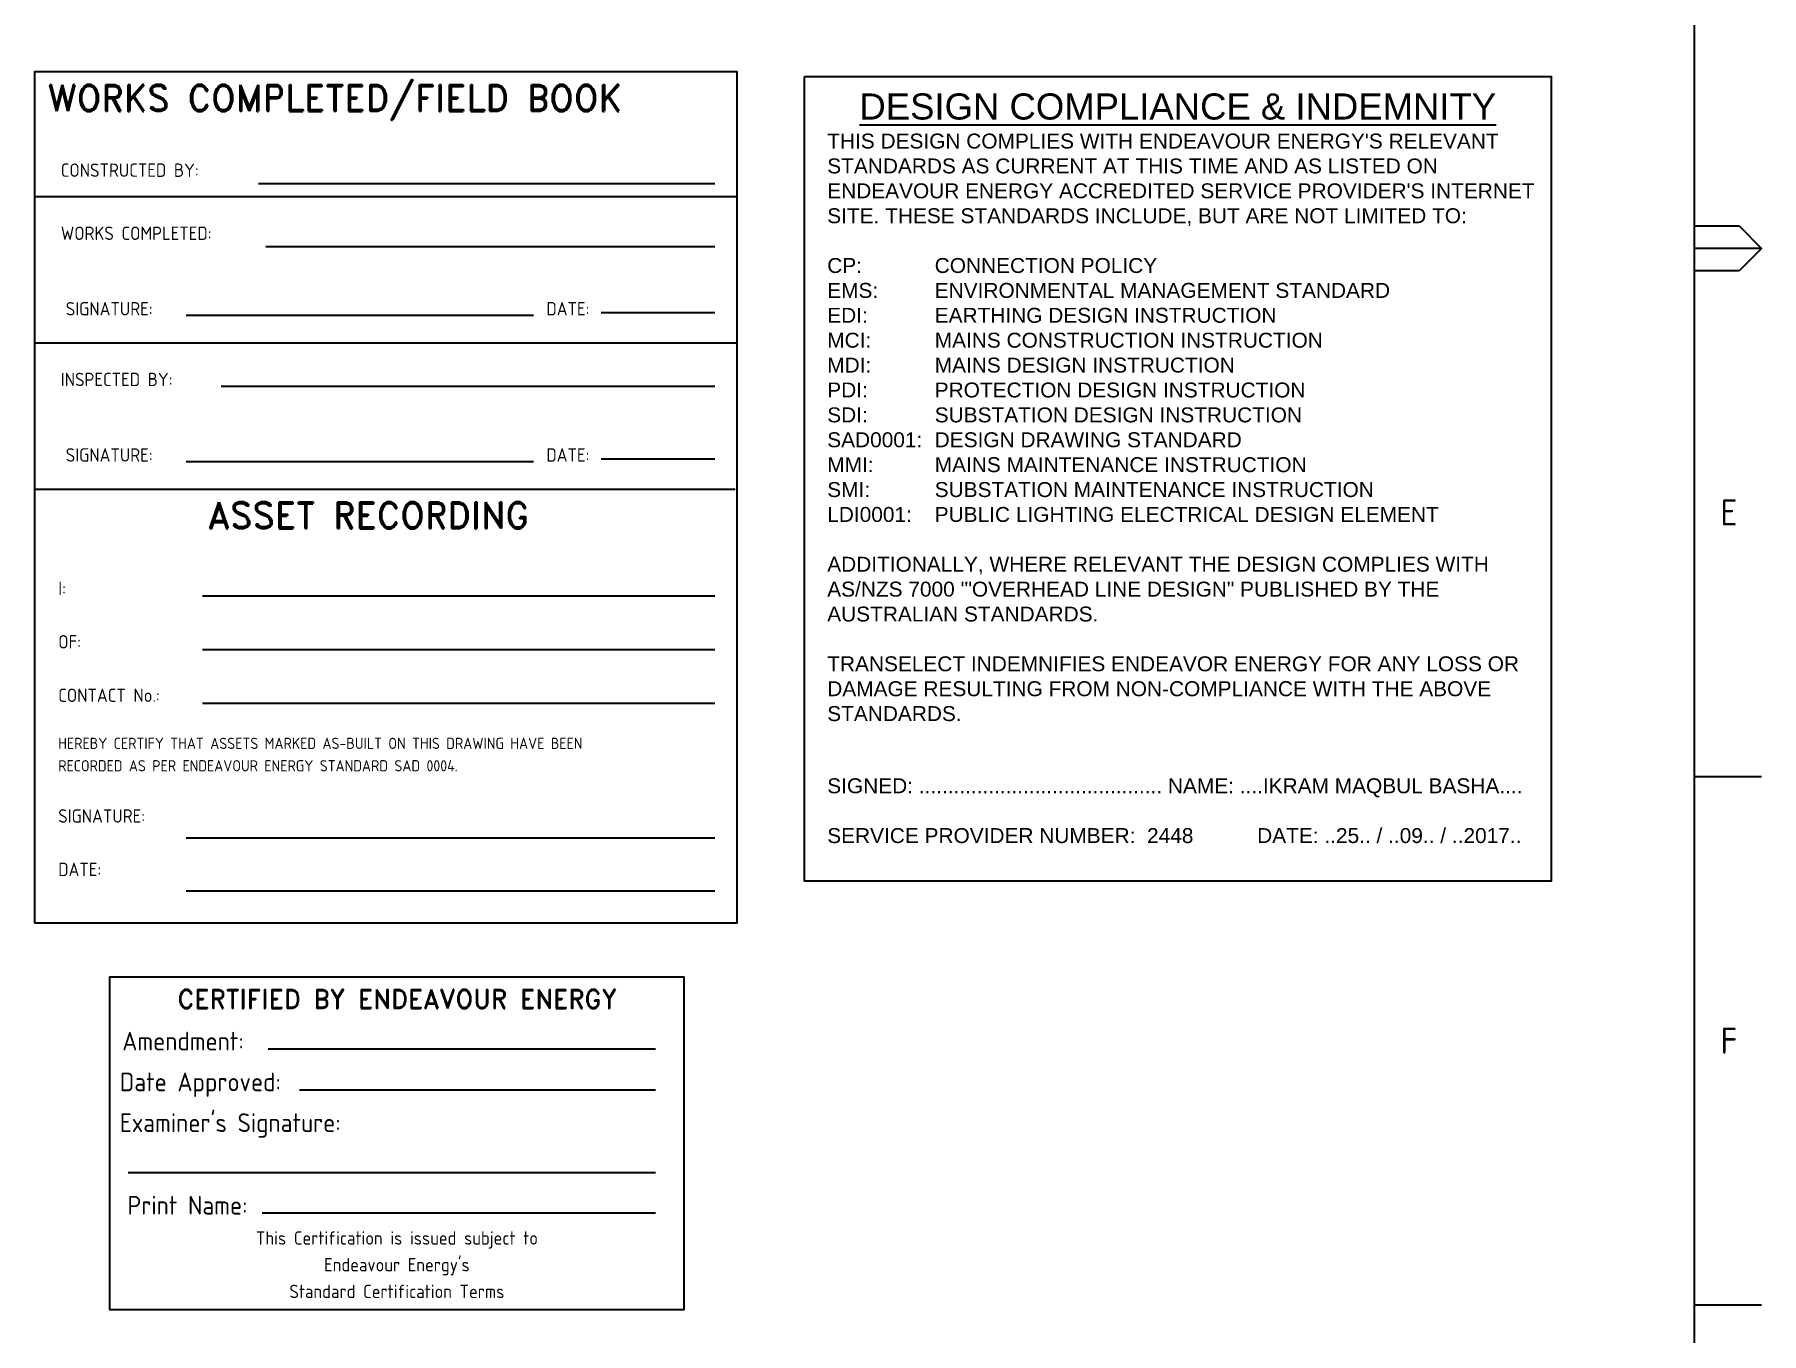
# Paper-space layout 'DUCT' of a CAD drawing. Extents: x 6 to 839, y -116 to 471.
# Drawn here: x 608 to 839.4, y 32 to 206 of the extents above; entities that cross this region are included whole.
import ezdxf
from ezdxf.enums import TextEntityAlignment as Align

# ---------------------------------------------------------------- set-up
doc = ezdxf.new("R2010")
doc.units = 0
doc.layers.add('Notes', color=7, linetype='Continuous')
doc.styles.add('ARIAL', font='arial.ttf', dxfattribs={"height": 2})
doc.styles.add('Elec', font='romand__.ttf')
doc.styles.add('iecISOCP', font='isocp.shx')
doc.styles.get("Standard").update_dxf_attribs({"font": 'isocp.shx'})

# ---------------------------------------------------------------- blocks, each defined once
blk = doc.blocks.new('NOTE_CERTIFIED-BY-IE')
at = {"color": 7, "linetype": 'Continuous', "lineweight": -3}
for p, q in [((21.25, 34.9), (73.15, 34.9)), ((25.46, 29.41), (73.15, 29.41)), ((2.51, 18.32), (73.15, 18.32)), ((20.45, 12.96), (73.15, 12.96))]:
    blk.add_line(p, q, dxfattribs=at)
blk.add_lwpolyline([(0, 0), (76.98, 0), (76.98, 44.52), (0, 44.52)], close=True)
at = {"color": 7, "lineweight": -3, "style": 'Elec'}
blk.add_text('CERTIFIED BY ENDEAVOUR ENERGY', height=2.52, dxfattribs=at).set_placement((38.51, 41.58), align=Align.MIDDLE_CENTER)
at = {"color": 7, "lineweight": -3}
for s, p in [('Amendment:', (1.7, 35.94)), ('Date Approved:', (1.37, 30.47)), ("Examiner's Signature:", (1.37, 25.01))]:
    blk.add_text(s, height=2.5, dxfattribs=at).set_placement(p, align=Align.MIDDLE_LEFT)
blk.add_text('Print Name:', height=2.5, dxfattribs=at).set_placement((2.4, 11.95), align=Align.BOTTOM_LEFT)
at = {"color": 7, "lineweight": -3, "insert": (38.49, 5.99), "char_height": 1.79, "attachment_point": 5, "line_spacing_factor": 1.2}
blk.add_mtext("This Certification is issued subject to \\PEndeavour Energy's \\PStandard Certification Terms", dxfattribs=at)
blk = doc.blocks.new('NOTE_WORKS-COMPLETED')
at = {"lineweight": -3}
for p, q in [((94.11, 97.2), (0, 97.2)), ((94.11, 77.62), (0, 77.62)), ((93.87, 58.03), (0, 58.03))]:
    blk.add_line(p, q, dxfattribs=at)
at = {"color": 7, "linetype": 'Continuous', "lineweight": -3}
for p, q in [((30, 99), (91.13, 99)), ((31, 90.55), (91.13, 90.55)), ((20.3, 81.37), (66.83, 81.37)), ((75.92, 81.71), (91.13, 81.71)), ((25, 71.88), (91.13, 71.88)), ((20.3, 61.78), (66.83, 61.78)), ((75.92, 62.13), (91.13, 62.13)), ((22.5, 43.79), (91.13, 43.79)), ((22.5, 36.59), (91.13, 36.59)), ((22.5, 29.42), (91.13, 29.42)), ((20.3, 11.37), (91.13, 11.37)), ((20.3, 4.28), (91.13, 4.28))]:
    blk.add_line(p, q, dxfattribs=at)
at = {"lineweight": -3}
blk.add_lwpolyline([(0, 0), (94.11, 0), (94.11, 113.95), (0, 113.95)], close=True, dxfattribs=at)
at = {"color": 7, "lineweight": -3, "style": 'Elec'}
blk.add_text('WORKS COMPLETED/FIELD BOOK', height=3.5, dxfattribs=at).set_placement((1.75, 110.45), align=Align.MIDDLE_LEFT)
at = {"color": 7, "lineweight": -3}
for s, p in [('CONSTRUCTED BY:', (3.51, 100.79)), ('WORKS COMPLETED:', (3.52, 92.34)), ('INSPECTED BY:', (3.52, 72.76))]:
    blk.add_text(s, height=1.79, dxfattribs=at).set_placement(p, align=Align.MIDDLE_LEFT)
for s, p in [('SIGNATURE:', (10, 82.23)), ('DATE:', (71.45, 82.23)), ('SIGNATURE:', (10, 62.65)), ('DATE:', (71.45, 62.65))]:
    blk.add_text(s, height=1.79, dxfattribs=at).set_placement(p, align=Align.MIDDLE_CENTER)
at = {"color": 7, "lineweight": -3, "style": 'Elec'}
blk.add_text('ASSET RECORDING', height=3.5, dxfattribs=at).set_placement((23.19, 56.32), align=Align.TOP_LEFT)
at = {"color": 7, "lineweight": -3, "insert": (3.17, 45.68), "char_height": 1.79, "width": 89.6105, "attachment_point": 1, "line_spacing_factor": 1.2}
blk.add_mtext('I:\\P\\POF:\\P\\PCONTACT No.:\\P{\\H0.83799x;\\PHEREBY CERTIFY THAT ASSETS MARKED AS-BUILT ON THIS DRAWING HAVE BEEN\\PRECORDED AS PER ENDEAVOUR ENERGY STANDARD SAD 0004.}\\P\\PSIGNATURE:\\P\\PDATE:', dxfattribs=at)
at = {"color": 7, "lineweight": -3}
for tag, p in [('CONSTRUCTEDBY', (32.92, 99.87)), ('WORKSCOMPLETED', (32.93, 91.44)), ('SIGNATURE', (23.86, 81.87)), ('DATE', (77.31, 82.21)), ('INSPECTEDBY', (25.68, 72.38)), ('SIGNATURE', (24.59, 62.28)), ('DATE', (77.75, 62.63)), ('ASSETRECORD', (28.77, 44.53)), ('ASSETRECORDOF', (28.5, 37.33)), ('CONTACTNO', (28.5, 30.15)), ('SIGNATURE', (31.79, 12.95)), ('DATE', (32, 5.02))]:
    blk.add_attdef(tag, p, '', height=1.79, dxfattribs=at)
blk = doc.blocks.new('A1_FRAME_TITLE')
at = {"layer": 'Notes', "color": 3, "linetype": 'Continuous'}
blk.add_line((824.37, 5.97), (824.37, 574.39), dxfattribs=at)
at = {"layer": 'Notes', "linetype": 'Continuous'}
for p, q in [((824.37, 293.18), (830.35, 293.18)), ((830.35, 293.18), (833.35, 290.18)), ((833.35, 290.18), (824.35, 290.18)), ((833.35, 290.18), (830.35, 287.18)), ((830.35, 287.18), (824.37, 287.18)), ((824.35, 219.43), (833.35, 219.43)), ((824.35, 148.68), (833.35, 148.68))]:
    blk.add_line(p, q, dxfattribs=at)
at = {"layer": 'Notes', "color": 7, "style": 'iecISOCP'}
for s, p in [('E', (827.87, 253.06)), ('F', (827.87, 182.31))]:
    blk.add_text(s, height=3.5, dxfattribs=at).set_placement(p)
for tag, p in [('CAP_NO', (513.19, 43.46)), ('IE_NUM', (513.05, 37.81)), ('REF_No_1', (335.24, 32.31)), ('REF_1', (362.52, 32.31)), ('GEN_WO', (441.71, 31.76)), ('HV_SWITCH', (513.46, 32.16)), ('REF_No_2', (335.24, 26.31)), ('REF_2', (362.52, 26.31)), ('OH_WO', (441.71, 25.81)), ('UBD_REF', (513.05, 25.83)), ('REF_No_3', (335.24, 20.31)), ('REF_3', (362.52, 20.31)), ('UG_WO', (441.71, 20.05)), ('GIS_MAP_No', (513.05, 20.04)), ('REF_No_4', (335.24, 14.31)), ('REF_4', (362.52, 14.31)), ('SUB_WO', (441.71, 13.81)), ('HV_OP_DIAG', (513.33, 14.2)), ('LGA', (512.95, 7.78))]:
    blk.add_attdef(tag, p, '', height=2.5, dxfattribs=at)
at = {"layer": 'Notes', "style": 'iecISOCP'}
for tag, p in [('T1', (684.37, 39.47)), ('T2', (684.37, 34.35)), ('T3', (684.37, 28.92)), ('T4', (684.37, 23.66)), ('T5', (684.37, 18.23)), ('T6', (684.37, 12.97))]:
    blk.add_attdef(tag, text='', height=3.5, dxfattribs=at).set_placement(p, align=Align.CENTER)
at = {"layer": 'Notes', "color": 7, "style": 'iecISOCP'}
for tag, p in [('scale', (567.76, 33.27)), ('DRAWN', (567.76, 24.93)), ('DATE', (567.76, 16.88)), ('DESIGN', (605.62, 9.15))]:
    blk.add_attdef(tag, text='', height=2.5, dxfattribs=at).set_placement(p, align=Align.CENTER)
at = {"layer": 'Notes', "color": 4, "style": 'iecISOCP'}
blk.add_attdef('NUM', text='', height=7, dxfattribs=at).set_placement((792.37, 20.12), align=Align.MIDDLE_CENTER)
at = {"layer": 'Notes', "color": 1, "style": 'iecISOCP'}
blk.add_attdef('REV', text='', height=5, dxfattribs=at).set_placement((820.05, 17.1), align=Align.CENTER)
at = {"layer": 'Notes', "color": 7, "style": 'iecISOCP'}
for tag, p in [('NS', (790.71, 8.12)), ('SHTS', (805.41, 8.12))]:
    blk.add_attdef(tag, text='', height=2.5, dxfattribs=at).set_placement(p, align=Align.MIDDLE)
at = {"layer": 'Notes', "style": 'iecISOCP'}
blk.add_attdef('ExportID', (9.08, 2.39), '', height=2.5, dxfattribs=at)
at = {"layer": 'Notes', "style": 'iecISOCP', "flags": 1}
for tag, p in [('ProjectType', (14.17, -26.8)), ('ProjectNumber', (23.56, -26.82)), ('DrawingNumber', (35.51, -26.8)), ('ProjectDescription', (47.56, -26.83)), ('ExportDate', (60.28, -26.79)), ('ExportUserName', (69.15, -26.8)), ('DesignerCompanyName', (81.48, -26.79)), ('ExportAreaOfInterest', (97.1, -26.81)), ('GIS_SUCCESS', (112, -26.78)), ('CAD_SUCCESS', (121.79, -26.78)), ('DEPOTCODE', (132.11, -26.88)), ('ExportCategories', (140.08, -26.8)), ('Comments', (154.38, -26.88))]:
    blk.add_attdef(tag, p, '', height=1, dxfattribs=at)
blk = doc.blocks.new('NOTE_DESIGN-COMPLIANCE')
at = {"layer": 'Notes'}
blk.add_lwpolyline([(0, 100.5), (100, 100.5), (100, -7.25), (0, -7.25)], close=True, dxfattribs=at)
at = {"layer": 'Notes', "style": 'ARIAL'}
blk.add_text('%%UDESIGN COMPLIANCE & INDEMNITY', height=3.5, dxfattribs=at).set_placement((50, 96.5), align=Align.MIDDLE_CENTER)
at = {"layer": 'Notes', "insert": (3.04, 92.87), "char_height": 1.8, "width": 95.3823, "attachment_point": 1, "style": 'ARIAL'}
blk.add_mtext('\\pt14.4;{\\H1.1111x;THIS DESIGN COMPLIES WITH ENDEAVOUR ENERGY\'S RELEVANT STANDARDS AS CURRENT AT THIS TIME AND AS LISTED ON ENDEAVOUR ENERGY ACCREDITED SERVICE PROVIDER\'S INTERNET SITE. THESE STANDARDS INCLUDE, BUT ARE NOT LIMITED TO:\\P\\PCP:^ICONNECTION POLICY\\PEMS:^IENVIRONMENTAL MANAGEMENT STANDARD\\PEDI:^IEARTHING DESIGN INSTRUCTION\\PMCI:^IMAINS CONSTRUCTION INSTRUCTION\\PMDI:^IMAINS DESIGN INSTRUCTION\\PPDI:^IPROTECTION DESIGN INSTRUCTION\\PSDI:^ISUBSTATION DESIGN INSTRUCTION\\PSAD0001:^IDESIGN DRAWING STANDARD\\PMMI:^IMAINS MAINTENANCE INSTRUCTION\\PSMI:^ISUBSTATION MAINTENANCE INSTRUCTION\\PLDI0001:^IPUBLIC LIGHTING ELECTRICAL DESIGN ELEMENT\\P\\PADDITIONALLY, WHERE RELEVANT THE DESIGN COMPLIES WITH\\PAS/NZS 7000 \'"OVERHEAD LINE DESIGN" PUBLISHED BY THE AUSTRALIAN STANDARDS.\\P\\PTRANSELECT INDEMNIFIES ENDEAVOR ENERGY FOR ANY LOSS OR DAMAGE RESULTING FROM NON-COMPLIANCE WITH THE ABOVE STANDARDS.\\P\\P}\\P{\\H1.1111x;SIGNED: .......................................... NAME: ....IKRAM MAQBUL BASHA....\\P\\PSERVICE PROVIDER NUMBER:  2448           DATE: ..25.. / ..09.. / ..2017..}', dxfattribs=at)

psp = doc.layouts.new('DUCT')

# ---------------------------------------------------------------- block references
at = {"layer": 'Notes'}
for name, p in [('A1_FRAME_TITLE', (6.04, -112.85)), ('NOTE_WORKS-COMPLETED', (608.05, 87.01)), ('NOTE_CERTIFIED-BY-IE', (618.1, 35.22))]:
    psp.add_blockref(name, p, dxfattribs=at)
at = {"layer": 'Notes', "color": 0, "lineweight": -3}
psp.add_blockref('NOTE_DESIGN-COMPLIANCE', (711.2, 99.83), dxfattribs=at)

doc.saveas('drawing.dxf')
